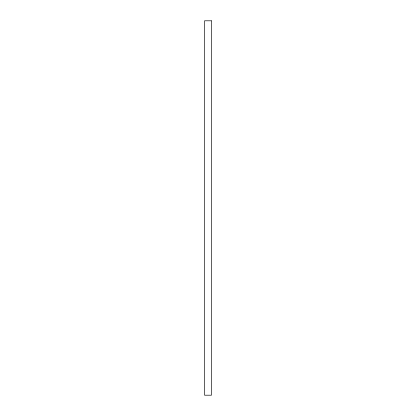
<?xml version="1.0" encoding="UTF-8"?>
<svg xmlns="http://www.w3.org/2000/svg" width="416" height="416" viewBox="0 0 416 416"><rect width="100%" height="100%" fill="white"/><g stroke="black" fill="none" stroke-linecap="round" stroke-linejoin="round"><path stroke-width="0.62" d="M211.448 20.8L204.552 20.8L204.552 395.2L211.448 395.2L211.448 20.8"/></g></svg>
